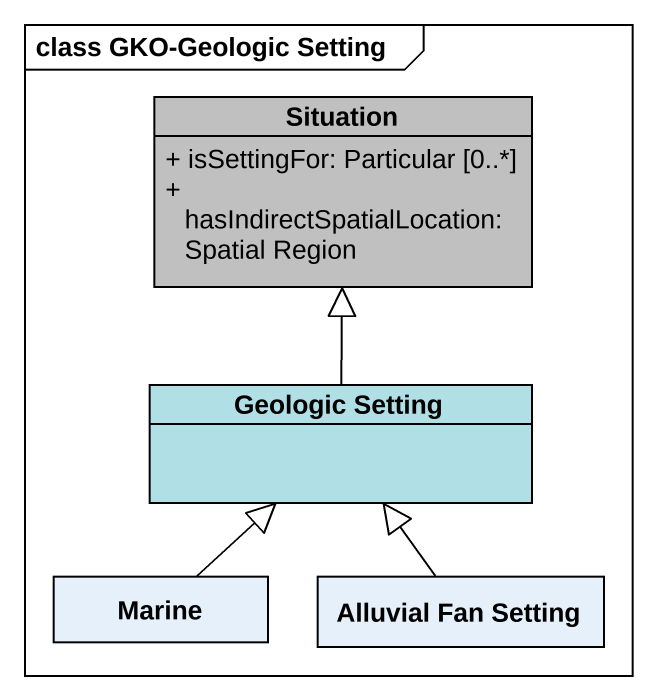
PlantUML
@startuml
mainframe class GKO-Geologic Setting
hide circle
hide empty members
skinparam classAttributeIconSize 0
class Situation #C0C0C0 {
  + isSettingFor: Particular [0..*]
  + hasIndirectSpatialLocation: Spatial Region
}
class "Geologic Setting" as Geologic_Setting #B0E0E6
class Marine
class "Alluvial Fan Setting" as Alluvial_Fan_Setting
Geologic_Setting -up-|> Situation
Marine -up-|> Geologic_Setting
Alluvial_Fan_Setting -up-|> Geologic_Setting
@enduml
